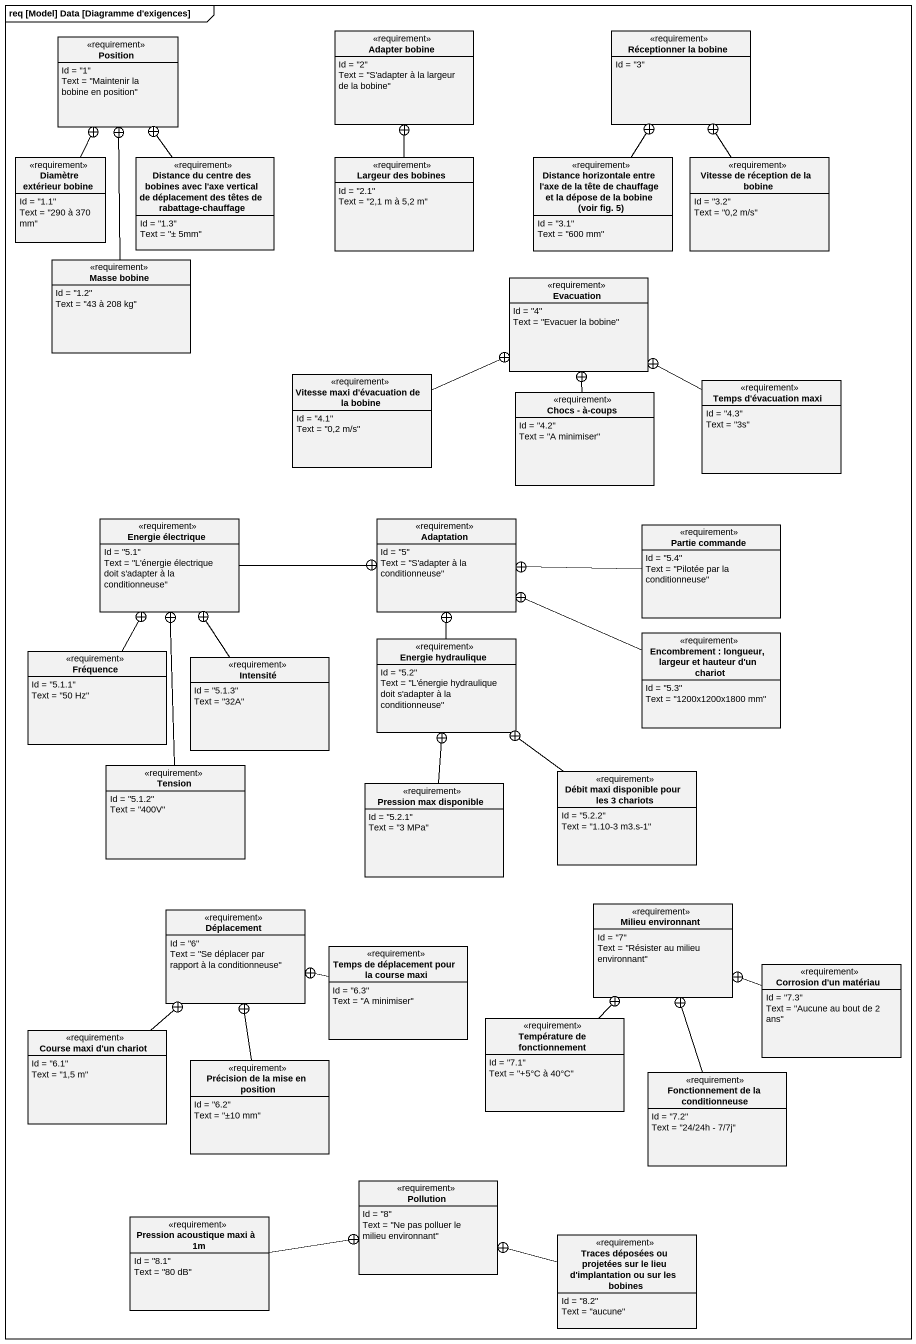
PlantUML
@startuml
mainframe req [Model] Data [Diagramme d'exigences]
hide circle
hide empty members
class Position <<requirement>> {
  Id = "1"
  Text = "Maintenir la bobine en position"
}
class "Adapter bobine" as Adapter_bobine <<requirement>> {
  Id = "2"
  Text = "S'adapter à la largeur de la bobine"
}
class "Réceptionner la bobine" as Réceptionner_la_bobine <<requirement>> {
  Id = "3"
}
class "Diamètre extérieur bobine" as Diamètre_extérieur_bobine <<requirement>> {
  Id = "1.1"
  Text = "290 à 370 mm"
}
class "Distance du centre des bobines avec l'axe vertical de déplacement des têtes de rabattage-chauffage" as Distance_du_centre_des <<requirement>> {
  Id = "1.3"
  Text = "± 5mm"
}
class "Largeur des bobines" as Largeur_des_bobines <<requirement>> {
  Id = "2.1"
  Text = "2,1 m à 5,2 m"
}
class "Distance horizontale entre l'axe de la tête de chauffage et la dépose de la bobine (voir fig. 5)" as Distance_horizontale_entre <<requirement>> {
  Id = "3.1"
  Text = "600 mm"
}
class "Vitesse de réception de la bobine" as Vitesse_de_réception_de_la <<requirement>> {
  Id = "3.2"
  Text = "0,2 m/s"
}
class "Masse bobine" as Masse_bobine <<requirement>> {
  Id = "1.2"
  Text = "43 à 208 kg"
}
class Evacuation <<requirement>> {
  Id = "4"
  Text = "Evacuer la bobine"
}
class "Vitesse maxi d'évacuation de la bobine" as Vitesse_maxi_d_évacuation <<requirement>> {
  Id = "4.1"
  Text = "0,2 m/s"
}
class "Chocs - à-coups" as Chocs_à_coups <<requirement>> {
  Id = "4.2"
  Text = "A minimiser"
}
class "Temps d'évacuation maxi" as Temps_d_évacuation_maxi <<requirement>> {
  Id = "4.3"
  Text = "3s"
}
class "Energie électrique" as Energie_électrique <<requirement>> {
  Id = "5.1"
  Text = "L'énergie électrique doit s'adapter à la conditionneuse"
}
class Adaptation <<requirement>> {
  Id = "5"
  Text = "S'adapter à la conditionneuse"
}
class "Partie commande" as Partie_commande <<requirement>> {
  Id = "5.4"
  Text = "Pilotée par la conditionneuse"
}
class "Energie hydraulique" as Energie_hydraulique <<requirement>> {
  Id = "5.2"
  Text = "L'énergie hydraulique doit s'adapter à la conditionneuse"
}
class "Encombrement : longueur, largeur et hauteur d'un chariot" as Encombrement_longueur <<requirement>> {
  Id = "5.3"
  Text = "1200x1200x1800 mm"
}
class Fréquence <<requirement>> {
  Id = "5.1.1"
  Text = "50 Hz"
}
class Intensité <<requirement>> {
  Id = "5.1.3"
  Text = "32A"
}
class Tension <<requirement>> {
  Id = "5.1.2"
  Text = "400V"
}
class "Pression max disponible" as Pression_max_disponible <<requirement>> {
  Id = "5.2.1"
  Text = "3 MPa"
}
class "Débit maxi disponible pour les 3 chariots" as Débit_maxi_disponible_pour <<requirement>> {
  Id = "5.2.2"
  Text = "1.10-3 m3.s-1"
}
class Déplacement <<requirement>> {
  Id = "6"
  Text = "Se déplacer par rapport à la conditionneuse"
}
class "Milieu environnant" as Milieu_environnant <<requirement>> {
  Id = "7"
  Text = "Résister au milieu environnant"
}
class "Temps de déplacement pour la course maxi" as Temps_de_déplacement_pour <<requirement>> {
  Id = "6.3"
  Text = "A minimiser"
}
class "Corrosion d'un matériau" as Corrosion_d_un_matériau <<requirement>> {
  Id = "7.3"
  Text = "Aucune au bout de 2 ans"
}
class "Température de fonctionnement" as Température_de <<requirement>> {
  Id = "7.1"
  Text = "+5°C à 40°C"
}
class "Course maxi d'un chariot" as Course_maxi_d_un_chariot <<requirement>> {
  Id = "6.1"
  Text = "1,5 m"
}
class "Précision de la mise en position" as Précision_de_la_mise_en <<requirement>> {
  Id = "6.2"
  Text = "±10 mm"
}
class "Fonctionnement de la conditionneuse" as Fonctionnement_de_la <<requirement>> {
  Id = "7.2"
  Text = "24/24h - 7/7j"
}
class Pollution <<requirement>> {
  Id = "8"
  Text = "Ne pas polluer le milieu environnant"
}
class "Pression acoustique maxi à 1m" as Pression_acoustique_maxi_à <<requirement>> {
  Id = "8.1"
  Text = "80 dB"
}
class "Traces déposées ou projetées sur le lieu d'implantation ou sur les bobines" as Traces_déposées_ou <<requirement>> {
  Id = "8.2"
  Text = "aucune"
}
Diamètre_extérieur_bobine -up-+ Position
Distance_du_centre_des -up-+ Position
Largeur_des_bobines -up-+ Adapter_bobine
Distance_horizontale_entre -up-+ Réceptionner_la_bobine
Vitesse_de_réception_de_la -up-+ Réceptionner_la_bobine
Masse_bobine -up-+ Position
Vitesse_maxi_d_évacuation -right-+ Evacuation
Chocs_à_coups -up-+ Evacuation
Temps_d_évacuation_maxi -left-+ Evacuation
Energie_électrique -right-+ Adaptation
Partie_commande -left-+ Adaptation
Energie_hydraulique -up-+ Adaptation
Encombrement_longueur -left-+ Adaptation
Fréquence -up-+ Energie_électrique
Intensité -up-+ Energie_électrique
Tension -up-+ Energie_électrique
Pression_max_disponible -up-+ Energie_hydraulique
Débit_maxi_disponible_pour -up-+ Energie_hydraulique
Temps_de_déplacement_pour -left-+ Déplacement
Corrosion_d_un_matériau -left-+ Milieu_environnant
Température_de -up-+ Milieu_environnant
Course_maxi_d_un_chariot -up-+ Déplacement
Précision_de_la_mise_en -up-+ Déplacement
Fonctionnement_de_la -up-+ Milieu_environnant
Pression_acoustique_maxi_à -right-+ Pollution
Traces_déposées_ou -left-+ Pollution
@enduml
